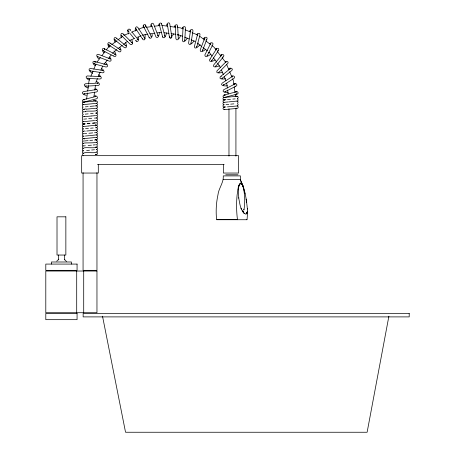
<?xml version="1.0" encoding="UTF-8"?>
<svg xmlns="http://www.w3.org/2000/svg" width="455" height="455" viewBox="0 0 455 455"><rect width="100%" height="100%" fill="white"/><g stroke="black" fill="none" stroke-linecap="round" stroke-linejoin="round"><path stroke-width="0.68" d="M244.028 209.721C245.137 201.622 245.069 193.096 242.583 185.253M143.24 25.753L144.042 24.496L145.435 24.962L151.487 36.77L150.855 36.081M142.597 38.527L142.597 38.601M143.143 27.675L143.257 25.434M136.164 29.012L135.704 28.585L143.001 39.687L144.19 39.915L144.986 38.669M144.969 38.988L145.202 34.409M145.6 26.498L145.645 25.56L145.532 26.185M247.111 219.378L247.565 211.188M242.196 184.457C236.907 180.22 238.812 196.122 238.744 198.141C239.882 203.63 240.263 211.165 245.78 214.203C248.43 212.883 247.224 208.919 247.116 206.445C246.132 197.493 244.699 188.302 240.394 180.265M246.36 219.731L246.388 219.378M131.842 40.029C132.758 41.234 133.053 45.961 130.403 44.465L121.195 35.302L121.735 35.638M221.494 55.766L221.812 54.89L213.594 65.082C212.53 68.5 218.218 66.345 219.429 65.77M127.861 30.889C127.093 29.148 129.829 28.233 130.386 30.07M216.426 49.47L216.586 48.856L209.641 59.599C208.509 62.966 214.106 60.942 215.073 59.912M86.604 99.167L87.411 93.025M87.684 90.977L88.401 85.517M88.583 84.152L89.032 80.734L89.828 78.806M93.912 96.892L94.543 92.109M94.811 90.062L95.442 85.284M247.395 211.245L246.61 213.52L246.94 213.418M238.21 189.758L238.517 187.67M150.895 26.106C150.207 24.485 152.397 21.914 153.534 23.95L158.204 36.036L157.561 35.359M152.061 34.176C153.028 35.939 150.616 40.29 149.103 37.39M223.854 84.306L223.212 85.347L234.2 78.18C235.775 76.599 232.954 75.234 231.572 76.082M388.894 316.197L367.122 432.25L125.54 432.25L102.517 316.197M234.513 84.846L235.212 83.839L223.61 89.783C221.232 92.24 226.84 92.922 228.205 92.701M238.693 186.783L239.495 184.497L240.342 183.604L241.258 183.604L242.157 184.497M215.801 65.89L215.579 66.487L223.621 56.511C224.958 54.577 221.619 53.736 220.538 55.237M232.232 77.071L232.693 76.264L222.051 83.208C219.537 86.086 226.158 86.166 227.454 85.739M158.823 25.548C158.209 23.694 161.047 21.783 161.644 24.024M159.358 32.697C159.506 34.023 158.078 39.619 155.934 36.918L151.27 24.843L151.64 25.349M229.934 69.314L230.406 68.506L220.248 76.764C218.406 79.784 224.315 79.096 225.617 78.721M247.321 208.339L247.406 209.038M225.725 62.341L225.999 61.772L217.001 70.804C215.181 73.989 221.346 72.942 222.501 72.152M166.661 25.548C166.291 23.865 168.907 21.425 169.726 23.728L171.66 35.786M166.524 32.834C166.268 34.102 164.898 39.795 162.702 37.128L159.25 24.348L159.995 25.321M90.898 76.23L93.03 71.082M93.832 69.149L95.965 64.001M95.8 82.548L97.427 78.63M98.234 76.668L100.128 72.095M100.942 70.138L102.568 66.214M244.944 193.75L243.391 187.107L240.399 179.64L240.399 175.897L223.286 175.897C223.786 182.648 218.645 188.251 217.939 194.928C216.216 202.958 215.761 211.205 216.574 219.378L237.425 219.378L237.482 219.731M225.39 91.171L224.804 91.899L236.253 86.035C238.244 84.732 235.434 82.702 233.853 83.623M218.969 72.1L218.616 72.624L227.841 63.353C228.911 62.017 226.908 60.697 225.72 61.624M222.199 78.067L221.847 78.59L231.891 70.423C233.608 68.654 230.241 67.346 228.905 68.608M174.51 26.862C174.424 25.144 177.194 23.586 177.621 25.776L178.326 38.703L178.144 38.101M172.479 35.894L173.571 33.829M177.149 27.067L177.507 26.396L177.331 26.663M177.871 35.365L178.445 34.478M182.199 28.671C182.154 26.737 185.469 25.526 185.435 27.92L184.798 40.609L184.605 40.006M180.794 35.291C180.407 36.508 177.308 42.298 175.897 38.817L175.198 25.952L175.402 26.549M95.249 125.921L95.675 125.461M96.921 62.159L100.316 57.739M102.011 55.527L104.98 51.654M106.254 49.999L108.375 47.235L110.582 45.54M103.859 64.536L107.3 60.043M108.591 58.359L111.179 54.998M112.47 53.315L116.696 49.606M189.581 31.384C189.809 29.694 192.92 28.426 192.965 30.764L190.952 43.652L190.907 43.026M187.221 38.129C186.652 39.335 183.479 43.925 182.375 40.745L183.035 27.567L183.103 28.199M56.704 261.17L58.831 259.174M84.516 93.491L83.754 94.031L96.466 91.99C98.65 91.5 96.972 88.81 95.317 88.879M235.957 92.24L236.731 91.711L223.775 95.095L222.91 96.306L223.86 97.438M84.488 123.527L83.692 124.022L84.55 123.936M97.285 83.555L98.092 83.083L85.403 83.771C82.025 84.749 86.729 88.105 88.367 87.929M196.714 34.853C197.112 32.993 200.484 32.635 199.967 34.887L196.714 47.138L196.657 46.512M193.984 40.956C193.392 42.144 189.104 46.854 188.563 43.197L190.548 30.496L190.799 31.395M237.664 103.353L238.153 101.954L237.01 101.118M243.982 209.96L243.658 209.169M197.453 43.777L198.261 43.111M203.51 38.772C204.045 37.179 207.469 36.252 207.105 38.675L202.401 51L202.293 49.788M200.172 44.67C199.216 45.574 194.922 50.414 194.313 46.763L197.686 34.051L197.726 34.989M236.1 96.636L236.953 96.255L235.104 96.079M88.128 78.01L87.269 78.374L100.054 79.016C103.069 78.596 99.981 74.978 98.399 74.791M111.691 44.687L116.668 40.87M117.771 40.023L122.748 36.207M117.817 48.748L122.304 45.301M123.43 44.442L127.354 41.428M86.217 85.859L85.341 86.183L98.445 85.472C101.181 84.437 97.615 81.661 96.176 81.479M82.947 116.867C81.195 117.487 83.333 119.369 83.106 119.238C81.82 119.58 82.145 121.65 83.464 121.599M95.544 101.237L96.119 100.965L83.475 102.159C81.9 102.096 81.923 104.65 83.493 104.576M102.142 70.696L103.029 70.423L90.403 68.455C86.791 68.859 91.091 73.067 92.678 73.266M209.738 43.771C210.534 42.105 213.787 42.503 212.849 44.533L207.105 55.874L207.184 55.248M205.398 49.356C204.659 50.602 199.745 53.394 200.194 49.993L204.778 37.987L204.858 38.914M224.906 99.628L224.326 99.884M96.79 115.445C98.047 115.007 97.592 112.994 96.284 113.09M95.618 96.596L95.897 96.443L83.305 99.736C81.405 100.1 82.503 102.813 84.221 102.221M224.867 109.393C221.613 110.491 223.03 105.577 225.902 107.027M95.624 89.794L96.21 89.578L83.214 91.665C80.381 93.161 84.897 95.51 86.422 95.226M96.761 137.347C98.024 136.938 97.632 134.902 96.312 134.981M208.407 52.808L209.323 52.342M215.295 49.288C216.176 47.855 219.566 47.815 218.707 50.027L211.592 61.033L211.825 60.128M210.853 54.281C209.755 55.032 204.613 58.593 204.841 54.97L210.767 43.265L210.739 44.482M217.439 50.909L218.047 50.596M94.668 63.575L93.758 63.751L106.072 67.027C109.246 67.226 106.68 62.904 105.168 62.409M96.744 132.485L97.558 131.262L96.568 130.153M237.351 98.633C238.812 98.234 238.198 95.948 236.731 96.232M96.676 122.77C98.013 122.458 97.694 120.296 96.318 120.399M95.698 147.329C97.597 146.26 98.331 149.826 96.147 149.593M83.566 116.747L84.408 116.668M123.851 35.359L129.647 32.959M131.575 32.157L136.727 30.024M138.656 29.222L141.875 27.891L144.639 27.527M129.317 40.614L134.543 38.453M136.5 37.64L141.078 35.746M142.381 35.206L147.898 34.108M96.653 144.667C98.001 144.383 97.723 142.222 96.346 142.29M84.073 109.291C82.531 110.19 81.439 107.443 83.197 107.061C83.077 107.363 81.195 104.815 83.333 104.604L96.562 103.342C99.719 101.63 94.759 99.793 93.224 100.64M96.085 139.873C97.546 140.146 98.144 137.859 96.688 137.467M206.206 39.522L206.507 39.403M114.33 54.35L115.547 54.384L103.865 48.463C100.982 47.968 102.665 52.137 104.036 52.843M210.346 59.122L210.443 59.116M222.876 56.938L222.774 56.915M96.312 113.096C97.882 113.204 97.927 110.65 96.369 110.667M96.227 137.438L83.219 138.667L82.264 139.793L83.117 141.01M95.778 105.941L96.079 105.839M96.596 108.199C98.104 107.932 97.654 105.588 96.176 105.793M237.231 105.958L238.215 104.843L237.669 103.751M105.907 64.792L106.845 64.729L94.202 61.368C91.205 61.488 93.889 65.321 95.385 65.696M95.806 154.563L96.107 154.467M96.574 130.096C98.104 129.84 97.66 127.497 96.164 127.656M109.467 44.852L108.262 44.744L119.204 51.819C121.974 52.706 120.984 48.367 119.819 47.365M244.216 213.435L243.476 212.906M99.691 76.69L100.31 76.594L87.235 75.934C84.266 76.724 87.855 79.961 89.413 79.995M83.31 126.496C81.798 126.655 82.065 129.055 83.566 128.913M83.97 102.051L83.663 102.136L96.784 98.707C98.798 97.615 96.329 95.448 94.782 95.709M223.974 102.341C222.597 102.466 222.609 104.644 223.985 104.758M103.888 50.698L102.955 50.698L114.307 56.454C117.811 57.262 115.149 51.825 114.012 50.977M224.753 97.342L237.254 94.077C239.62 93.133 236.947 90.585 235.195 91.387M95.891 139.947L96.204 139.867M83.39 141.078C81.866 141.118 81.985 143.564 83.493 143.496M90.505 70.787L89.874 70.815L102.836 72.84C105.662 72.499 103.001 69.018 101.596 68.563M95.533 127.764C97.381 128.424 98.451 125.449 96.369 125.273M95.533 154.524C97.216 155.115 98.451 152.556 96.596 152.044M83.458 150.798C81.894 150.776 81.934 153.329 83.51 153.227M85.318 123.874C83.578 122.918 80.853 125.449 83.197 126.433M225.987 99.725C224.247 98.775 221.517 101.289 223.837 102.301M124.96 45.619L126.132 45.932L115.871 37.657C113.016 36.656 114.103 41.24 115.263 42.201M83.487 128.913C81.923 128.85 81.906 131.404 83.481 131.336M146.021 27.345L152.237 26.526M154.308 26.253L159.836 25.526M150.002 33.829L154.91 33.187M157.009 32.908L161.218 32.356M96.335 117.964C97.706 118.027 97.996 115.871 96.659 115.57M119.517 49.595L120.444 49.726L109.638 42.742C106.715 41.655 107.841 46.444 109.376 47.229M224.144 104.764C222.421 104.724 222.677 107.477 224.355 107.221M224.127 107.198L224.446 107.158M83.515 133.77C81.951 133.679 81.889 136.233 83.453 136.204M95.459 113.176L96.631 113.062M91.694 115.974L95.607 115.604M228.825 104.326L226.004 104.587M85.386 136.022L89.459 135.635M230.452 99.304L227.511 99.582M227.409 106.885L236.998 105.981M85.364 106.851L88.179 106.584M90.027 106.396L94.538 105.969M95.55 105.873C97.415 106.527 98.434 103.513 96.346 103.376M86.746 109.132L96.369 108.222M236.953 96.255L223.945 97.484C222.37 97.694 222.796 100.174 224.349 99.924M83.458 111.89C81.951 111.85 81.906 114.313 83.424 114.313L82.287 115.303L82.952 116.628M85.165 111.731C84.823 110.059 101.437 112.92 96.54 108.256M232.829 99.082L235.161 98.86M85.284 114.137L88.145 113.864M90.568 113.636L93.161 113.392M224.201 102.324L228.262 101.937M228.996 101.874L237.51 101.004L238.21 100.009L237.408 98.758M84.135 116.685L91.489 115.985M230.679 104.155L233.859 103.854M84.283 119.102L86.615 118.88M88.702 118.681L91.654 118.408M94.475 118.141L96.113 117.987M94.594 120.564L82.969 121.724L82.275 123.026L82.776 123.811L83.987 124.107L83.453 124.05M95.624 120.461C97.364 121.053 98.394 118.283 96.494 117.97M224.275 109.621L237.089 108.409C238.46 108.364 238.585 106.186 237.22 106.004M87.377 123.669L90.027 123.419M92.166 123.22L95.499 122.901M87.144 123.703L89.8 123.453M92.962 123.151L95.283 122.935M83.538 126.473L88.122 126.041M85.534 128.708L88.384 128.441M90.573 128.23L93.201 127.98M85.244 131.171C83.384 130.107 80.882 133.008 83.305 133.759M96.341 130.119L86.763 131.023M84.368 133.69L86.666 133.474M88.924 133.258L92.706 132.9M84.238 136.125C82.344 135.476 81.445 138.547 83.515 138.644L83.219 138.667M90.027 135.584L96.898 134.856L97.558 133.833L96.71 132.615M88.145 140.629L84.323 140.982M89.8 140.47L92.655 140.197M94.452 140.026L96.619 139.816M83.652 145.924L85.301 145.765M88.156 145.498L91.444 145.185M93.173 145.008L95.476 144.792M86.638 150.497L89.481 150.224M91.66 150.019L94.503 149.752M94.543 132.729L96.164 132.581M86.592 109.154C84.846 108.244 80.336 110.275 83.276 111.862M84.465 111.788L85.386 111.708M88.344 126.007L96.841 125.142L97.552 123.84L96.773 122.913M83.447 138.644L83.754 138.616M115.468 39.864L114.546 39.693L124.448 47.673C127.593 49.248 126.405 43.487 125.398 42.423M109.763 58.894L110.389 58.934L98.308 54.327C95.129 53.917 97.433 58.445 99.105 58.888M221.295 76.463L221.448 76.525M97.489 164.357L224.167 164.357M225.708 174.783L237.976 174.783M223.286 179.64L240.399 179.64M216.631 219.731L247.048 219.731M97.996 56.659L97.37 56.574L109.621 61.243C112.379 61.579 110.787 57.66 109.445 56.926M224.002 107.209L224.628 107.306M235.389 86.137L235.32 86.086M83.231 121.582L83.549 121.604M96.284 125.267L96.602 125.296M96.079 127.65L96.397 127.679M224.628 95.089L224.321 95.061M95.863 154.393L97.023 154.655M225.259 95.146L224.412 95.067L224.975 95.362M235.912 108.313L236.771 108.392L236.196 108.125M84.488 99.816L83.623 99.736L83.93 99.81M83.453 109.439L83.908 109.49M96.636 120.433L96.096 120.376M95.351 125.165L95.994 125.222M96.289 139.844C102.364 144.468 82.753 141.954 83.248 143.53C81.877 143.723 82.025 145.896 83.401 145.918C82.048 145.992 81.866 148.097 83.225 148.33M95.971 147.107L96.306 147.158M83.589 150.804C82.093 150.969 81.781 148.586 83.282 148.387C84.403 146.271 100.589 150.087 96.796 144.815M137.148 39.13L138.019 39.454M241.321 209.038L240.991 208.259M129.004 31.463L127.94 30.883L128.685 31.805M131.165 42.361L132.041 42.696L122.941 33.636C120.387 31.981 120.376 36.724 121.701 37.828M224.122 99.901L224.986 100.242M83.475 102.159L84.09 102.324M161.906 25.434L167.434 26.162M170.198 26.526L175.727 27.255M177.797 27.527L180.561 27.891L183.137 28.961M164.022 32.726L168.93 33.369M171.035 33.647L175.943 34.29M177.342 34.478L182.665 36.286M96.306 139.85L95.453 139.475M236.048 93.963L236.936 94.105L236.327 93.912M96.454 149.593C97.819 149.655 97.922 151.833 96.545 151.993C94.117 154.103 83.049 150.571 82.275 154.62M95.88 147.05L96.193 147.13M83.686 109.467L83.993 109.558M144.002 37.549L144.781 38.066L137.757 27.3C135.653 25.218 134.589 29.638 135.624 31.02M95.783 154.308L96.085 154.416M83.771 124.084L84.329 124.386M185.066 29.757L190.218 31.89M192.146 32.692L197.942 35.092M184.628 37.1L189.2 38.993M191.163 39.801L195.081 41.428M83.851 138.695L84.38 139.037M95.903 125.176L95.391 124.812M143.928 26.765L143.308 26.066L143.553 26.549M135.999 40.802C137.95 43.27 139.571 38.811 138.292 37.264M199.688 36.207L204.665 40.023M205.768 40.87L210.193 44.266M211.854 45.54L214.06 47.235L216.182 49.999M197.322 43.151L201.815 46.592M202.936 47.456L207.423 50.897M243.419 211.928L243.175 211.734L243.749 210.972M64.479 259.35L66.475 261.483M94.913 61.795L95.362 62.25M164.545 35.672L165.011 36.491L161.559 23.711M94.771 61.653L95.123 62.176M136.83 37.992L138.218 39.699L137.871 39.278M131.927 31.964L136.102 37.1M130.153 33.607L134.128 38.499M135.596 40.302L136.352 41.229M217.456 51.654L220.851 56.079M222.12 57.739L225.942 62.71M209.107 52.188L212.121 56.119M213.412 57.802L216.853 62.289M217.718 63.41L220.408 67.522M167.616 24.786L167.343 24.217L169.254 36.099M104.457 48.981L104.775 49.493M104.371 48.844L104.616 49.424M242.924 185.731L241.577 183.302L240.422 182.899C237.578 186.163 237.925 190.929 237.123 194.928A49.766 21.681 87.8 0 0 237.425 219.378M242.617 185.213L243.112 186.175M143.45 26.35L149.359 37.879M110.156 43.447L110.138 43.532M113.756 55.777L113.744 55.698M145.435 24.962L145.583 25.247M243.027 212.138L242.413 210.745M226.738 64.644L228.871 69.791M229.673 71.725L231.805 76.872M232.607 78.806L233.404 80.734L233.944 84.835M221.494 70.138L223.388 74.711M224.201 76.668L225.822 80.592M116.378 38.339L116.4 38.425M246.752 202.594L246.127 199.119M162.623 36.815L162.702 37.128M123.299 34.387L123.282 34.512M132.331 42.935L132.433 43.549M127.758 30.275L128.373 33.949M234.211 86.882L234.934 92.342M235.201 94.39L235.474 96.437M226.726 83.231L227.352 88.014M227.625 90.062L228.165 94.162M238.767 197.794L238.807 198.141M235.923 108.296L235.923 156.139M228.973 108.785L228.973 156.116M223.354 164.357L223.354 173.048L238.579 173.048L238.579 155.673L81.672 155.673L81.672 173.048L98.303 173.048L98.303 164.357M96.96 172.661L96.96 270.333L83.066 270.333L83.066 172.661M83.709 271.026L83.709 312.721M76.702 271.026L76.702 312.721M71.458 264.082L71.458 261.995L51.404 261.995L51.404 264.082M64.451 255.045L64.451 259.907M58.411 255.045L58.411 259.907M246.525 212.559A55.737 24.28 87.8 0 1 246.525 213.93M171.211 35.786A1.217 1.211 27.9 0 1 171.706 37.344A1.217 1.211 27.9 0 1 170.193 37.97A1.217 1.211 27.9 0 1 169.436 36.514M82.884 155.826A1.211 1.2 84.6 0 1 83.174 155.707M171.342 35.882A1.211 1.2 -9.1 0 1 171.615 37.481A1.211 1.2 -9.1 0 1 170.033 37.896A1.211 1.2 -9.1 0 1 169.482 36.366M65.856 216.825L57.011 216.825L57.011 255.045L65.856 255.045L65.856 216.825M77.066 264.082L45.796 264.082L45.796 270.333L77.066 270.333L77.066 264.082M96.96 271.026L45.796 271.026L45.796 312.721L96.96 312.721L96.96 271.026M77.066 313.421L45.796 313.421L45.796 319.672L77.066 319.672L77.066 313.421M409.204 313.421L83.146 313.421L83.146 316.896L409.204 316.896L409.204 313.421M130.181 30.189L130.13 29.888L130.181 30.206"/></g></svg>
